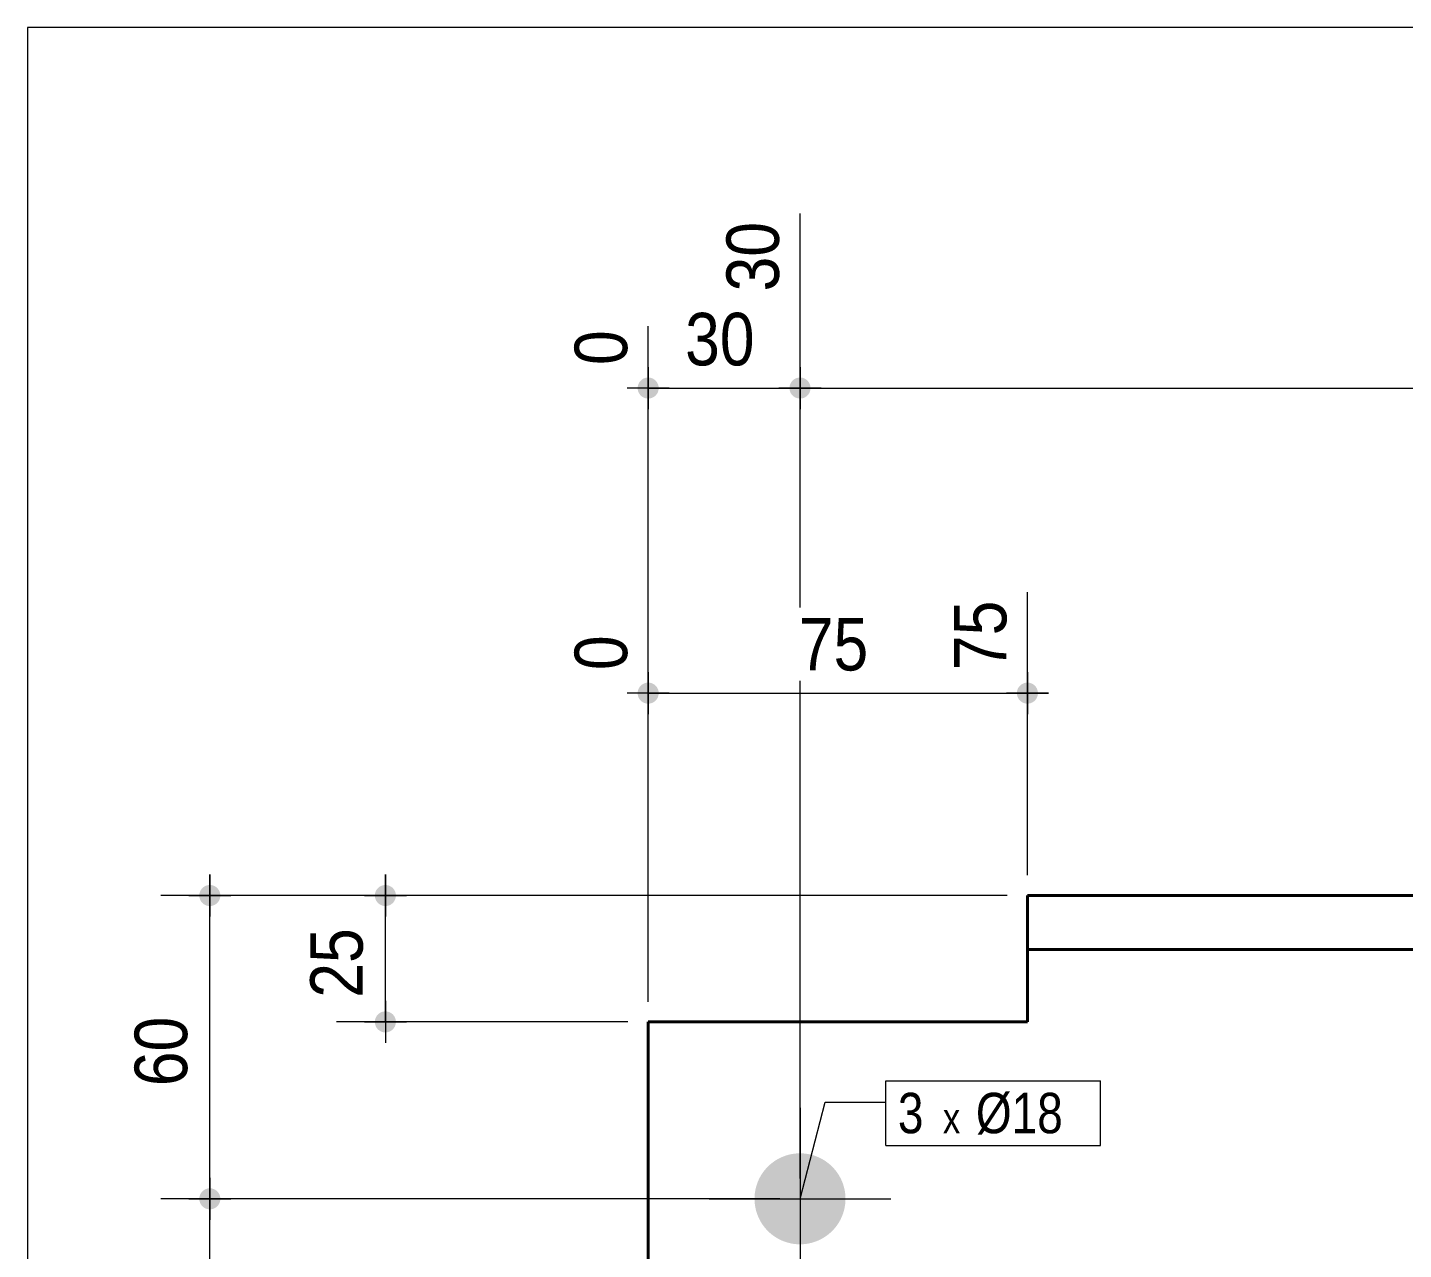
# Model space of a CAD drawing. Header units: millimetres. Extents: x 2 to 287, y 5 to 195.
# Drawn here: x 5 to 73.1, y 134.6 to 195 of the extents above; entities that cross this region are included whole.
import ezdxf

# ---------------------------------------------------------------- set-up
doc = ezdxf.new("R2010")
doc.units = ezdxf.units.MM
for name, color, linetype, lineweight in [('Boulon', 7, 'Continuous', 0), ('Cotation', 7, 'Continuous', 0), ('Désignation boulon', 3, 'Continuous', 0), ('Feuille dessin', 5, 'Continuous', 0), ('Piece', 2, 'Continuous', 0)]:
    doc.layers.add(name, color=color, linetype=linetype, lineweight=lineweight)
doc.styles.add('ARIAL', font='ARIAL.TTF')
doc.styles.add('COMIC_SANS_MS', font='COMIC.TTF')

# ---------------------------------------------------------------- blocks, each defined once
blk = doc.blocks.new('*A2')
at = {"layer": 'Boulon'}
for points in [[(40.964, 137.126), (40.966, 137.181), (40.969, 137.236), (40.974, 137.291), (40.98, 137.346), (40.988, 137.401), (40.997, 137.455), (41.007, 137.51), (41.018, 137.564), (41.031, 137.617), (41.045, 137.671), (41.06, 137.724), (41.077, 137.776), (41.095, 137.829), (41.114, 137.88), (41.135, 137.932), (41.156, 137.982), (41.179, 138.033), (41.204, 138.082), (41.229, 138.131), (41.256, 138.18), (41.283, 138.227), (41.312, 138.274), (41.343, 138.321), (41.374, 138.366), (41.406, 138.411), (41.44, 138.455), (41.474, 138.498), (41.51, 138.54), (41.546, 138.582), (41.584, 138.622), (41.622, 138.662), (41.662, 138.7), (41.702, 138.738), (41.744, 138.774), (41.786, 138.81), (41.829, 138.844), (41.873, 138.878), (41.918, 138.91), (41.963, 138.941), (42.01, 138.972), (42.057, 139.001), (42.104, 139.028), (42.153, 139.055), (42.202, 139.08), (42.251, 139.105), (42.302, 139.128), (42.352, 139.149), (42.404, 139.17), (42.455, 139.189), (42.508, 139.207), (42.56, 139.224), (42.613, 139.239), (42.667, 139.253), (42.72, 139.266), (42.774, 139.277), (42.829, 139.287), (42.883, 139.296), (42.938, 139.304), (42.993, 139.31), (43.048, 139.315), (43.103, 139.318), (43.158, 139.32), (43.213, 139.321), (43.269, 139.32), (43.324, 139.318), (43.379, 139.315), (43.434, 139.31), (43.489, 139.304), (43.544, 139.296), (43.598, 139.287), (43.652, 139.277), (43.706, 139.266), (43.76, 139.253), (43.813, 139.239), (43.867, 139.224), (43.919, 139.207), (43.971, 139.189), (44.023, 139.17), (44.074, 139.149), (44.125, 139.128), (44.175, 139.105), (44.225, 139.08), (44.274, 139.055), (44.322, 139.028), (44.37, 139.001), (44.417, 138.972), (44.463, 138.941), (44.509, 138.91), (44.554, 138.878), (44.598, 138.844), (44.641, 138.81), (44.683, 138.774), (44.724, 138.738), (44.765, 138.7), (44.804, 138.662), (44.843, 138.622), (44.881, 138.582), (44.917, 138.54), (44.953, 138.498), (44.987, 138.455), (45.021, 138.411), (45.053, 138.366), (45.084, 138.321), (45.114, 138.274), (45.143, 138.227), (45.171, 138.18), (45.198, 138.131), (45.223, 138.082), (45.247, 138.033), (45.27, 137.982), (45.292, 137.932), (45.313, 137.88), (45.332, 137.829), (45.35, 137.776), (45.366, 137.724), (45.382, 137.671), (45.396, 137.617), (45.409, 137.564), (45.42, 137.51), (45.43, 137.455), (45.439, 137.401), (45.446, 137.346), (45.453, 137.291), (45.457, 137.236), (45.461, 137.181), (45.463, 137.126), (45.463, 137.071), (45.463, 137.015), (45.461, 136.96), (45.457, 136.905), (45.453, 136.85), (45.446, 136.795), (45.439, 136.74), (45.43, 136.686), (45.42, 136.632), (45.409, 136.578), (45.396, 136.524), (45.382, 136.471), (45.366, 136.417), (45.35, 136.365), (45.332, 136.313), (45.313, 136.261), (45.292, 136.21), (45.27, 136.159), (45.247, 136.109), (45.223, 136.059), (45.198, 136.01), (45.171, 135.962), (45.143, 135.914), (45.114, 135.867), (45.084, 135.821), (45.053, 135.775), (45.021, 135.73), (44.987, 135.686), (44.953, 135.643), (44.917, 135.601), (44.881, 135.56), (44.843, 135.519), (44.804, 135.48), (44.765, 135.441), (44.724, 135.403), (44.683, 135.367), (44.641, 135.331), (44.598, 135.297), (44.554, 135.263), (44.509, 135.231), (44.463, 135.2), (44.417, 135.17), (44.37, 135.141), (44.322, 135.113), (44.274, 135.086), (44.225, 135.061), (44.175, 135.037), (44.125, 135.014), (44.074, 134.992), (44.023, 134.971), (43.971, 134.952), (43.919, 134.934), (43.867, 134.917), (43.813, 134.902), (43.76, 134.888), (43.706, 134.875), (43.652, 134.864), (43.598, 134.854), (43.544, 134.845), (43.489, 134.838), (43.434, 134.831), (43.379, 134.827), (43.324, 134.823), (43.269, 134.821), (43.213, 134.821), (43.158, 134.821), (43.103, 134.823), (43.048, 134.827), (42.993, 134.831), (42.938, 134.838), (42.883, 134.845), (42.829, 134.854), (42.774, 134.864), (42.72, 134.875), (42.667, 134.888), (42.613, 134.902), (42.56, 134.917), (42.508, 134.934), (42.455, 134.952), (42.404, 134.971), (42.352, 134.992), (42.302, 135.014), (42.251, 135.037), (42.202, 135.061), (42.153, 135.086), (42.104, 135.113), (42.057, 135.141), (42.01, 135.17), (41.963, 135.2), (41.918, 135.231), (41.873, 135.263), (41.829, 135.297), (41.786, 135.331), (41.744, 135.367), (41.702, 135.403), (41.662, 135.441), (41.622, 135.48), (41.584, 135.519), (41.546, 135.56), (41.51, 135.601), (41.474, 135.643), (41.44, 135.686), (41.406, 135.73), (41.374, 135.775), (41.343, 135.821), (41.312, 135.867), (41.283, 135.914), (41.256, 135.962), (41.229, 136.01), (41.204, 136.059), (41.179, 136.109), (41.156, 136.159), (41.135, 136.21), (41.114, 136.261), (41.095, 136.313), (41.077, 136.365), (41.06, 136.417), (41.045, 136.471), (41.031, 136.524), (41.018, 136.578), (41.007, 136.632), (40.997, 136.686), (40.988, 136.74), (40.98, 136.795), (40.974, 136.85), (40.969, 136.905), (40.966, 136.96), (40.964, 137.015), (40.963, 137.071)], [(40.964, 114.626), (40.966, 114.681), (40.969, 114.736), (40.974, 114.791), (40.98, 114.846), (40.988, 114.901), (40.997, 114.955), (41.007, 115.01), (41.018, 115.064), (41.031, 115.117), (41.045, 115.171), (41.06, 115.224), (41.077, 115.276), (41.095, 115.329), (41.114, 115.38), (41.135, 115.432), (41.156, 115.482), (41.179, 115.533), (41.204, 115.582), (41.229, 115.631), (41.256, 115.68), (41.283, 115.727), (41.312, 115.774), (41.343, 115.821), (41.374, 115.866), (41.406, 115.911), (41.44, 115.955), (41.474, 115.998), (41.51, 116.04), (41.546, 116.082), (41.584, 116.122), (41.622, 116.162), (41.662, 116.2), (41.702, 116.238), (41.744, 116.274), (41.786, 116.31), (41.829, 116.344), (41.873, 116.378), (41.918, 116.41), (41.963, 116.441), (42.01, 116.472), (42.057, 116.501), (42.104, 116.528), (42.153, 116.555), (42.202, 116.58), (42.251, 116.605), (42.302, 116.628), (42.352, 116.649), (42.404, 116.67), (42.455, 116.689), (42.508, 116.707), (42.56, 116.724), (42.613, 116.739), (42.667, 116.753), (42.72, 116.766), (42.774, 116.777), (42.829, 116.787), (42.883, 116.796), (42.938, 116.804), (42.993, 116.81), (43.048, 116.815), (43.103, 116.818), (43.158, 116.82), (43.213, 116.821), (43.269, 116.82), (43.324, 116.818), (43.379, 116.815), (43.434, 116.81), (43.489, 116.804), (43.544, 116.796), (43.598, 116.787), (43.652, 116.777), (43.706, 116.766), (43.76, 116.753), (43.813, 116.739), (43.867, 116.724), (43.919, 116.707), (43.971, 116.689), (44.023, 116.67), (44.074, 116.649), (44.125, 116.628), (44.175, 116.605), (44.225, 116.58), (44.274, 116.555), (44.322, 116.528), (44.37, 116.501), (44.417, 116.472), (44.463, 116.441), (44.509, 116.41), (44.554, 116.378), (44.598, 116.344), (44.641, 116.31), (44.683, 116.274), (44.724, 116.238), (44.765, 116.2), (44.804, 116.162), (44.843, 116.122), (44.881, 116.082), (44.917, 116.04), (44.953, 115.998), (44.987, 115.955), (45.021, 115.911), (45.053, 115.866), (45.084, 115.821), (45.114, 115.774), (45.143, 115.727), (45.171, 115.68), (45.198, 115.631), (45.223, 115.582), (45.247, 115.533), (45.27, 115.482), (45.292, 115.432), (45.313, 115.38), (45.332, 115.329), (45.35, 115.276), (45.366, 115.224), (45.382, 115.171), (45.396, 115.117), (45.409, 115.064), (45.42, 115.01), (45.43, 114.955), (45.439, 114.901), (45.446, 114.846), (45.453, 114.791), (45.457, 114.736), (45.461, 114.681), (45.463, 114.626), (45.463, 114.571), (45.463, 114.515), (45.461, 114.46), (45.457, 114.405), (45.453, 114.35), (45.446, 114.295), (45.439, 114.24), (45.43, 114.186), (45.42, 114.132), (45.409, 114.078), (45.396, 114.024), (45.382, 113.971), (45.366, 113.917), (45.35, 113.865), (45.332, 113.813), (45.313, 113.761), (45.292, 113.71), (45.27, 113.659), (45.247, 113.609), (45.223, 113.559), (45.198, 113.51), (45.171, 113.462), (45.143, 113.414), (45.114, 113.367), (45.084, 113.321), (45.053, 113.275), (45.021, 113.23), (44.987, 113.186), (44.953, 113.143), (44.917, 113.101), (44.881, 113.06), (44.843, 113.019), (44.804, 112.98), (44.765, 112.941), (44.724, 112.903), (44.683, 112.867), (44.641, 112.831), (44.598, 112.797), (44.554, 112.763), (44.509, 112.731), (44.463, 112.7), (44.417, 112.67), (44.37, 112.641), (44.322, 112.613), (44.274, 112.586), (44.225, 112.561), (44.175, 112.537), (44.125, 112.514), (44.074, 112.492), (44.023, 112.471), (43.971, 112.452), (43.919, 112.434), (43.867, 112.417), (43.813, 112.402), (43.76, 112.388), (43.706, 112.375), (43.652, 112.364), (43.598, 112.354), (43.544, 112.345), (43.489, 112.338), (43.434, 112.331), (43.379, 112.327), (43.324, 112.323), (43.269, 112.321), (43.213, 112.321), (43.158, 112.321), (43.103, 112.323), (43.048, 112.327), (42.993, 112.331), (42.938, 112.338), (42.883, 112.345), (42.829, 112.354), (42.774, 112.364), (42.72, 112.375), (42.667, 112.388), (42.613, 112.402), (42.56, 112.417), (42.508, 112.434), (42.455, 112.452), (42.404, 112.471), (42.352, 112.492), (42.302, 112.514), (42.251, 112.537), (42.202, 112.561), (42.153, 112.586), (42.104, 112.613), (42.057, 112.641), (42.01, 112.67), (41.963, 112.7), (41.918, 112.731), (41.873, 112.763), (41.829, 112.797), (41.786, 112.831), (41.744, 112.867), (41.702, 112.903), (41.662, 112.941), (41.622, 112.98), (41.584, 113.019), (41.546, 113.06), (41.51, 113.101), (41.474, 113.143), (41.44, 113.186), (41.406, 113.23), (41.374, 113.275), (41.343, 113.321), (41.312, 113.367), (41.283, 113.414), (41.256, 113.462), (41.229, 113.51), (41.204, 113.559), (41.179, 113.609), (41.156, 113.659), (41.135, 113.71), (41.114, 113.761), (41.095, 113.813), (41.077, 113.865), (41.06, 113.917), (41.045, 113.971), (41.031, 114.024), (41.018, 114.078), (41.007, 114.132), (40.997, 114.186), (40.988, 114.24), (40.98, 114.295), (40.974, 114.35), (40.969, 114.405), (40.966, 114.46), (40.964, 114.515), (40.963, 114.571)], [(40.964, 92.126), (40.966, 92.181), (40.969, 92.236), (40.974, 92.291), (40.98, 92.346), (40.988, 92.401), (40.997, 92.455), (41.007, 92.51), (41.018, 92.564), (41.031, 92.617), (41.045, 92.671), (41.06, 92.724), (41.077, 92.776), (41.095, 92.829), (41.114, 92.88), (41.135, 92.932), (41.156, 92.982), (41.179, 93.033), (41.204, 93.082), (41.229, 93.131), (41.256, 93.18), (41.283, 93.227), (41.312, 93.274), (41.343, 93.321), (41.374, 93.366), (41.406, 93.411), (41.44, 93.455), (41.474, 93.498), (41.51, 93.54), (41.546, 93.582), (41.584, 93.622), (41.622, 93.662), (41.662, 93.7), (41.702, 93.738), (41.744, 93.774), (41.786, 93.81), (41.829, 93.844), (41.873, 93.878), (41.918, 93.91), (41.963, 93.941), (42.01, 93.972), (42.057, 94.001), (42.104, 94.028), (42.153, 94.055), (42.202, 94.08), (42.251, 94.105), (42.302, 94.128), (42.352, 94.149), (42.404, 94.17), (42.455, 94.189), (42.508, 94.207), (42.56, 94.224), (42.613, 94.239), (42.667, 94.253), (42.72, 94.266), (42.774, 94.277), (42.829, 94.287), (42.883, 94.296), (42.938, 94.304), (42.993, 94.31), (43.048, 94.315), (43.103, 94.318), (43.158, 94.32), (43.213, 94.321), (43.269, 94.32), (43.324, 94.318), (43.379, 94.315), (43.434, 94.31), (43.489, 94.304), (43.544, 94.296), (43.598, 94.287), (43.652, 94.277), (43.706, 94.266), (43.76, 94.253), (43.813, 94.239), (43.867, 94.224), (43.919, 94.207), (43.971, 94.189), (44.023, 94.17), (44.074, 94.149), (44.125, 94.128), (44.175, 94.105), (44.225, 94.08), (44.274, 94.055), (44.322, 94.028), (44.37, 94.001), (44.417, 93.972), (44.463, 93.941), (44.509, 93.91), (44.554, 93.878), (44.598, 93.844), (44.641, 93.81), (44.683, 93.774), (44.724, 93.738), (44.765, 93.7), (44.804, 93.662), (44.843, 93.622), (44.881, 93.582), (44.917, 93.54), (44.953, 93.498), (44.987, 93.455), (45.021, 93.411), (45.053, 93.366), (45.084, 93.321), (45.114, 93.274), (45.143, 93.227), (45.171, 93.18), (45.198, 93.131), (45.223, 93.082), (45.247, 93.033), (45.27, 92.982), (45.292, 92.932), (45.313, 92.88), (45.332, 92.829), (45.35, 92.776), (45.366, 92.724), (45.382, 92.671), (45.396, 92.617), (45.409, 92.564), (45.42, 92.51), (45.43, 92.455), (45.439, 92.401), (45.446, 92.346), (45.453, 92.291), (45.457, 92.236), (45.461, 92.181), (45.463, 92.126), (45.463, 92.071), (45.463, 92.015), (45.461, 91.96), (45.457, 91.905), (45.453, 91.85), (45.446, 91.795), (45.439, 91.74), (45.43, 91.686), (45.42, 91.632), (45.409, 91.578), (45.396, 91.524), (45.382, 91.471), (45.366, 91.417), (45.35, 91.365), (45.332, 91.313), (45.313, 91.261), (45.292, 91.21), (45.27, 91.159), (45.247, 91.109), (45.223, 91.059), (45.198, 91.01), (45.171, 90.962), (45.143, 90.914), (45.114, 90.867), (45.084, 90.821), (45.053, 90.775), (45.021, 90.73), (44.987, 90.686), (44.953, 90.643), (44.917, 90.601), (44.881, 90.56), (44.843, 90.519), (44.804, 90.48), (44.765, 90.441), (44.724, 90.403), (44.683, 90.367), (44.641, 90.331), (44.598, 90.297), (44.554, 90.263), (44.509, 90.231), (44.463, 90.2), (44.417, 90.17), (44.37, 90.141), (44.322, 90.113), (44.274, 90.086), (44.225, 90.061), (44.175, 90.037), (44.125, 90.014), (44.074, 89.992), (44.023, 89.971), (43.971, 89.952), (43.919, 89.934), (43.867, 89.917), (43.813, 89.902), (43.76, 89.888), (43.706, 89.875), (43.652, 89.864), (43.598, 89.854), (43.544, 89.845), (43.489, 89.838), (43.434, 89.831), (43.379, 89.827), (43.324, 89.823), (43.269, 89.821), (43.213, 89.821), (43.158, 89.821), (43.103, 89.823), (43.048, 89.827), (42.993, 89.831), (42.938, 89.838), (42.883, 89.845), (42.829, 89.854), (42.774, 89.864), (42.72, 89.875), (42.667, 89.888), (42.613, 89.902), (42.56, 89.917), (42.508, 89.934), (42.455, 89.952), (42.404, 89.971), (42.352, 89.992), (42.302, 90.014), (42.251, 90.037), (42.202, 90.061), (42.153, 90.086), (42.104, 90.113), (42.057, 90.141), (42.01, 90.17), (41.963, 90.2), (41.918, 90.231), (41.873, 90.263), (41.829, 90.297), (41.786, 90.331), (41.744, 90.367), (41.702, 90.403), (41.662, 90.441), (41.622, 90.48), (41.584, 90.519), (41.546, 90.56), (41.51, 90.601), (41.474, 90.643), (41.44, 90.686), (41.406, 90.73), (41.374, 90.775), (41.343, 90.821), (41.312, 90.867), (41.283, 90.914), (41.256, 90.962), (41.229, 91.01), (41.204, 91.059), (41.179, 91.109), (41.156, 91.159), (41.135, 91.21), (41.114, 91.261), (41.095, 91.313), (41.077, 91.365), (41.06, 91.417), (41.045, 91.471), (41.031, 91.524), (41.018, 91.578), (41.007, 91.632), (40.997, 91.686), (40.988, 91.74), (40.98, 91.795), (40.974, 91.85), (40.969, 91.905), (40.966, 91.96), (40.964, 92.015), (40.963, 92.071)]]:
    blk.add_hatch(color=256, dxfattribs=at).paths.add_polyline_path(points, flags=17)
at = {"layer": 'Boulon', "linetype": 'Continuous', "lineweight": 0}
for p, q in [((43.213, 141.571), (43.213, 132.571)), ((38.713, 137.071), (47.713, 137.071)), ((43.213, 119.071), (43.213, 110.071)), ((38.713, 114.571), (47.713, 114.571)), ((43.213, 96.571), (43.213, 87.571)), ((38.713, 92.071), (47.713, 92.071))]:
    blk.add_line(p, q, dxfattribs=at)
blk = doc.blocks.new('*A3')
at = {"layer": 'Piece', "color": 2, "linetype": 'Continuous', "lineweight": 40}
for p, q in [((54.462875, 152.070611), (54.462875, 149.395611)), ((124.462875, 152.070611), (54.462875, 152.070611)), ((124.462875, 149.395611), (54.462875, 149.395611)), ((54.462875, 149.395611), (54.462875, 145.820611)), ((35.703025, 145.820611), (35.703025, 83.320611)), ((54.462875, 145.820611), (35.703025, 145.820611))]:
    blk.add_line(p, q, dxfattribs=at)
blk = doc.blocks.new('*A4')
at = {"layer": 'Feuille dessin', "linetype": 'Continuous', "lineweight": 0}
for p, q in [((282, 195), (5, 195)), ((5, 195), (5, 5))]:
    blk.add_line(p, q, dxfattribs=at)
blk = doc.blocks.new('*A10')
at = {"layer": 'Cotation'}
for points in [[(35.678, 161.561), (35.652, 161.563), (35.627, 161.566), (35.602, 161.571), (35.577, 161.576), (35.552, 161.583), (35.528, 161.591), (35.504, 161.6), (35.481, 161.611), (35.458, 161.622), (35.436, 161.635), (35.414, 161.648), (35.393, 161.663), (35.373, 161.679), (35.354, 161.695), (35.335, 161.713), (35.318, 161.731), (35.301, 161.751), (35.285, 161.771), (35.271, 161.792), (35.257, 161.813), (35.244, 161.835), (35.233, 161.858), (35.223, 161.882), (35.213, 161.905), (35.205, 161.93), (35.199, 161.954), (35.193, 161.979), (35.189, 162.004), (35.186, 162.03), (35.184, 162.055), (35.183, 162.081), (35.184, 162.106), (35.186, 162.132), (35.189, 162.157), (35.193, 162.182), (35.199, 162.207), (35.205, 162.232), (35.213, 162.256), (35.223, 162.28), (35.233, 162.303), (35.244, 162.326), (35.257, 162.348), (35.271, 162.37), (35.285, 162.39), (35.301, 162.411), (35.318, 162.43), (35.335, 162.448), (35.354, 162.466), (35.373, 162.483), (35.393, 162.498), (35.414, 162.513), (35.436, 162.527), (35.458, 162.539), (35.481, 162.551), (35.504, 162.561), (35.528, 162.57), (35.552, 162.578), (35.577, 162.585), (35.602, 162.591), (35.627, 162.595), (35.652, 162.598), (35.678, 162.6), (35.703, 162.601), (35.729, 162.6), (35.754, 162.598), (35.779, 162.595), (35.804, 162.591), (35.829, 162.585), (35.854, 162.578), (35.878, 162.57), (35.902, 162.561), (35.925, 162.551), (35.948, 162.539), (35.97, 162.527), (35.992, 162.513), (36.013, 162.498), (36.033, 162.483), (36.052, 162.466), (36.071, 162.448), (36.088, 162.43), (36.105, 162.411), (36.121, 162.39), (36.135, 162.37), (36.149, 162.348), (36.162, 162.326), (36.173, 162.303), (36.183, 162.28), (36.193, 162.256), (36.201, 162.232), (36.207, 162.207), (36.213, 162.182), (36.217, 162.157), (36.221, 162.132), (36.222, 162.106), (36.223, 162.081), (36.222, 162.055), (36.221, 162.03), (36.217, 162.004), (36.213, 161.979), (36.207, 161.954), (36.201, 161.93), (36.193, 161.905), (36.183, 161.882), (36.173, 161.858), (36.162, 161.835), (36.149, 161.813), (36.135, 161.792), (36.121, 161.771), (36.105, 161.751), (36.088, 161.731), (36.071, 161.713), (36.052, 161.695), (36.033, 161.679), (36.013, 161.663), (35.992, 161.648), (35.97, 161.635), (35.948, 161.622), (35.925, 161.611), (35.902, 161.6), (35.878, 161.591), (35.854, 161.583), (35.829, 161.576), (35.804, 161.571), (35.779, 161.566), (35.754, 161.563), (35.729, 161.561), (35.703, 161.561)], [(54.437, 161.561), (54.412, 161.563), (54.387, 161.566), (54.361, 161.571), (54.337, 161.576), (54.312, 161.583), (54.288, 161.591), (54.264, 161.6), (54.241, 161.611), (54.218, 161.622), (54.196, 161.635), (54.174, 161.648), (54.153, 161.663), (54.133, 161.679), (54.114, 161.695), (54.095, 161.713), (54.078, 161.731), (54.061, 161.751), (54.045, 161.771), (54.031, 161.792), (54.017, 161.813), (54.004, 161.835), (53.993, 161.858), (53.982, 161.882), (53.973, 161.905), (53.965, 161.93), (53.958, 161.954), (53.953, 161.979), (53.949, 162.004), (53.945, 162.03), (53.944, 162.055), (53.943, 162.081), (53.944, 162.106), (53.945, 162.132), (53.949, 162.157), (53.953, 162.182), (53.958, 162.207), (53.965, 162.232), (53.973, 162.256), (53.982, 162.28), (53.993, 162.303), (54.004, 162.326), (54.017, 162.348), (54.031, 162.37), (54.045, 162.39), (54.061, 162.411), (54.078, 162.43), (54.095, 162.448), (54.114, 162.466), (54.133, 162.483), (54.153, 162.498), (54.174, 162.513), (54.196, 162.527), (54.218, 162.539), (54.241, 162.551), (54.264, 162.561), (54.288, 162.57), (54.312, 162.578), (54.337, 162.585), (54.361, 162.591), (54.387, 162.595), (54.412, 162.598), (54.437, 162.6), (54.463, 162.601), (54.488, 162.6), (54.514, 162.598), (54.539, 162.595), (54.564, 162.591), (54.589, 162.585), (54.614, 162.578), (54.638, 162.57), (54.662, 162.561), (54.685, 162.551), (54.708, 162.539), (54.73, 162.527), (54.752, 162.513), (54.773, 162.498), (54.793, 162.483), (54.812, 162.466), (54.831, 162.448), (54.848, 162.43), (54.865, 162.411), (54.881, 162.39), (54.895, 162.37), (54.909, 162.348), (54.921, 162.326), (54.933, 162.303), (54.943, 162.28), (54.952, 162.256), (54.96, 162.232), (54.967, 162.207), (54.973, 162.182), (54.977, 162.157), (54.98, 162.132), (54.982, 162.106), (54.983, 162.081), (54.982, 162.055), (54.98, 162.03), (54.977, 162.004), (54.973, 161.979), (54.967, 161.954), (54.96, 161.93), (54.952, 161.905), (54.943, 161.882), (54.933, 161.858), (54.921, 161.835), (54.909, 161.813), (54.895, 161.792), (54.881, 161.771), (54.865, 161.751), (54.848, 161.731), (54.831, 161.713), (54.812, 161.695), (54.793, 161.679), (54.773, 161.663), (54.752, 161.648), (54.73, 161.635), (54.708, 161.622), (54.685, 161.611), (54.662, 161.6), (54.638, 161.591), (54.614, 161.583), (54.589, 161.576), (54.564, 161.571), (54.539, 161.566), (54.514, 161.563), (54.488, 161.561), (54.463, 161.561)]]:
    blk.add_hatch(color=256, dxfattribs=at).paths.add_polyline_path(points, flags=17)
at = {"layer": 'Cotation', "linetype": 'Continuous', "lineweight": 0}
for p, q in [((54.463, 153.071), (54.463, 167.077)), ((35.703, 146.821), (35.703, 165.149)), ((35.703, 163.121), (35.703, 161.041)), ((54.463, 163.121), (54.463, 161.041)), ((36.743, 162.081), (34.663, 162.081)), ((35.703, 162.081), (34.663, 162.081)), ((35.703, 162.081), (54.463, 162.081)), ((55.503, 162.081), (53.423, 162.081)), ((54.463, 162.081), (55.503, 162.081))]:
    blk.add_line(p, q, dxfattribs=at)
at = {"layer": 'Cotation'}
for p in [(35.703, 162.081), (54.463, 162.081)]:
    blk.add_point(p, dxfattribs=at)
at = {"layer": 'Cotation', "style": 'ARIAL', "width": 0.85}
for s, p in [('75', (53.423, 163.221)), ('0', (34.663, 163.221))]:
    blk.add_text(s, height=2.6, rotation=90.00021, dxfattribs=at).set_placement(p)
blk.add_text('75', height=2.6, dxfattribs=at).set_placement((43.155, 163.201))
blk = doc.blocks.new('*A12')
at = {"layer": 'Cotation'}
for points in [[(35.678, 176.65), (35.652, 176.652), (35.627, 176.655), (35.602, 176.659), (35.577, 176.665), (35.552, 176.672), (35.528, 176.68), (35.504, 176.689), (35.481, 176.699), (35.458, 176.711), (35.436, 176.723), (35.414, 176.737), (35.393, 176.752), (35.373, 176.767), (35.354, 176.784), (35.335, 176.802), (35.318, 176.82), (35.301, 176.839), (35.285, 176.86), (35.271, 176.88), (35.257, 176.902), (35.244, 176.924), (35.233, 176.947), (35.223, 176.97), (35.213, 176.994), (35.205, 177.018), (35.199, 177.043), (35.193, 177.068), (35.189, 177.093), (35.186, 177.118), (35.184, 177.144), (35.183, 177.169), (35.184, 177.195), (35.186, 177.22), (35.189, 177.246), (35.193, 177.271), (35.199, 177.296), (35.205, 177.32), (35.213, 177.345), (35.223, 177.368), (35.233, 177.392), (35.244, 177.414), (35.257, 177.437), (35.271, 177.458), (35.285, 177.479), (35.301, 177.499), (35.318, 177.519), (35.335, 177.537), (35.354, 177.555), (35.373, 177.571), (35.393, 177.587), (35.414, 177.602), (35.436, 177.615), (35.458, 177.628), (35.481, 177.639), (35.504, 177.65), (35.528, 177.659), (35.552, 177.667), (35.577, 177.674), (35.602, 177.679), (35.627, 177.684), (35.652, 177.687), (35.678, 177.689), (35.703, 177.689), (35.729, 177.689), (35.754, 177.687), (35.779, 177.684), (35.804, 177.679), (35.829, 177.674), (35.854, 177.667), (35.878, 177.659), (35.902, 177.65), (35.925, 177.639), (35.948, 177.628), (35.97, 177.615), (35.992, 177.602), (36.013, 177.587), (36.033, 177.571), (36.052, 177.555), (36.071, 177.537), (36.088, 177.519), (36.105, 177.499), (36.121, 177.479), (36.135, 177.458), (36.149, 177.437), (36.162, 177.414), (36.173, 177.392), (36.183, 177.368), (36.193, 177.345), (36.201, 177.32), (36.207, 177.296), (36.213, 177.271), (36.217, 177.246), (36.221, 177.22), (36.222, 177.195), (36.223, 177.169), (36.222, 177.144), (36.221, 177.118), (36.217, 177.093), (36.213, 177.068), (36.207, 177.043), (36.201, 177.018), (36.193, 176.994), (36.183, 176.97), (36.173, 176.947), (36.162, 176.924), (36.149, 176.902), (36.135, 176.88), (36.121, 176.86), (36.105, 176.839), (36.088, 176.82), (36.071, 176.802), (36.052, 176.784), (36.033, 176.767), (36.013, 176.752), (35.992, 176.737), (35.97, 176.723), (35.948, 176.711), (35.925, 176.699), (35.902, 176.689), (35.878, 176.68), (35.854, 176.672), (35.829, 176.665), (35.804, 176.659), (35.779, 176.655), (35.754, 176.652), (35.729, 176.65), (35.703, 176.649)], [(43.188, 176.65), (43.162, 176.652), (43.137, 176.655), (43.112, 176.659), (43.087, 176.665), (43.062, 176.672), (43.038, 176.68), (43.014, 176.689), (42.991, 176.699), (42.968, 176.711), (42.946, 176.723), (42.924, 176.737), (42.904, 176.752), (42.883, 176.767), (42.864, 176.784), (42.846, 176.802), (42.828, 176.82), (42.811, 176.839), (42.796, 176.86), (42.781, 176.88), (42.767, 176.902), (42.755, 176.924), (42.743, 176.947), (42.733, 176.97), (42.724, 176.994), (42.716, 177.018), (42.709, 177.043), (42.703, 177.068), (42.699, 177.093), (42.696, 177.118), (42.694, 177.144), (42.693, 177.169), (42.694, 177.195), (42.696, 177.22), (42.699, 177.246), (42.703, 177.271), (42.709, 177.296), (42.716, 177.32), (42.724, 177.345), (42.733, 177.368), (42.743, 177.392), (42.755, 177.414), (42.767, 177.437), (42.781, 177.458), (42.796, 177.479), (42.811, 177.499), (42.828, 177.519), (42.846, 177.537), (42.864, 177.555), (42.883, 177.571), (42.904, 177.587), (42.924, 177.602), (42.946, 177.615), (42.968, 177.628), (42.991, 177.639), (43.014, 177.65), (43.038, 177.659), (43.062, 177.667), (43.087, 177.674), (43.112, 177.679), (43.137, 177.684), (43.162, 177.687), (43.188, 177.689), (43.213, 177.689), (43.239, 177.689), (43.264, 177.687), (43.29, 177.684), (43.315, 177.679), (43.34, 177.674), (43.364, 177.667), (43.389, 177.659), (43.412, 177.65), (43.436, 177.639), (43.459, 177.628), (43.481, 177.615), (43.502, 177.602), (43.523, 177.587), (43.543, 177.571), (43.563, 177.555), (43.581, 177.537), (43.599, 177.519), (43.615, 177.499), (43.631, 177.479), (43.646, 177.458), (43.659, 177.437), (43.672, 177.414), (43.683, 177.392), (43.694, 177.368), (43.703, 177.345), (43.711, 177.32), (43.718, 177.296), (43.723, 177.271), (43.728, 177.246), (43.731, 177.22), (43.733, 177.195), (43.733, 177.169), (43.733, 177.144), (43.731, 177.118), (43.728, 177.093), (43.723, 177.068), (43.718, 177.043), (43.711, 177.018), (43.703, 176.994), (43.694, 176.97), (43.683, 176.947), (43.672, 176.924), (43.659, 176.902), (43.646, 176.88), (43.631, 176.86), (43.615, 176.839), (43.599, 176.82), (43.581, 176.802), (43.563, 176.784), (43.543, 176.767), (43.523, 176.752), (43.502, 176.737), (43.481, 176.723), (43.459, 176.711), (43.436, 176.699), (43.412, 176.689), (43.389, 176.68), (43.364, 176.672), (43.34, 176.665), (43.315, 176.659), (43.29, 176.655), (43.264, 176.652), (43.239, 176.65), (43.213, 176.649)]]:
    blk.add_hatch(color=256, dxfattribs=at).paths.add_polyline_path(points, flags=17)
at = {"layer": 'Cotation', "linetype": 'Continuous', "lineweight": 0}
for p, q in [((43.213, 166.321), (43.213, 185.806)), ((35.703, 146.821), (35.703, 180.238)), ((35.703, 178.209), (35.703, 176.129)), ((43.213, 178.209), (43.213, 176.129)), ((36.743, 177.169), (34.663, 177.169)), ((35.703, 177.169), (34.663, 177.169)), ((35.703, 177.169), (43.213, 177.169)), ((44.253, 177.169), (42.173, 177.169)), ((43.213, 177.169), (44.253, 177.169)), ((43.213, 138.071), (43.213, 162.681))]:
    blk.add_line(p, q, dxfattribs=at)
at = {"layer": 'Cotation'}
for p in [(35.703, 177.169), (43.213, 177.169)]:
    blk.add_point(p, dxfattribs=at)
at = {"layer": 'Cotation', "style": 'ARIAL', "width": 0.85}
for s, p in [('30', (42.173, 181.949)), ('0', (34.663, 178.309))]:
    blk.add_text(s, height=2.6, rotation=90.00021, dxfattribs=at).set_placement(p)
blk.add_text('30', height=2.6, dxfattribs=at).set_placement((37.53, 178.289))
blk = doc.blocks.new('*A13')
at = {"layer": 'Cotation'}
blk.add_hatch(color=256, dxfattribs=at).paths.add_polyline_path([(43.188, 176.65), (43.162, 176.652), (43.137, 176.655), (43.112, 176.659), (43.087, 176.665), (43.062, 176.672), (43.038, 176.68), (43.014, 176.689), (42.991, 176.699), (42.968, 176.711), (42.946, 176.723), (42.924, 176.737), (42.904, 176.752), (42.883, 176.767), (42.864, 176.784), (42.846, 176.802), (42.828, 176.82), (42.811, 176.839), (42.796, 176.86), (42.781, 176.88), (42.767, 176.902), (42.755, 176.924), (42.743, 176.947), (42.733, 176.97), (42.724, 176.994), (42.716, 177.018), (42.709, 177.043), (42.703, 177.068), (42.699, 177.093), (42.696, 177.118), (42.694, 177.144), (42.693, 177.169), (42.694, 177.195), (42.696, 177.22), (42.699, 177.246), (42.703, 177.271), (42.709, 177.296), (42.716, 177.32), (42.724, 177.345), (42.733, 177.368), (42.743, 177.392), (42.755, 177.414), (42.767, 177.437), (42.781, 177.458), (42.796, 177.479), (42.811, 177.499), (42.828, 177.519), (42.846, 177.537), (42.864, 177.555), (42.883, 177.571), (42.904, 177.587), (42.924, 177.602), (42.946, 177.615), (42.968, 177.628), (42.991, 177.639), (43.014, 177.65), (43.038, 177.659), (43.062, 177.667), (43.087, 177.674), (43.112, 177.679), (43.137, 177.684), (43.162, 177.687), (43.188, 177.689), (43.213, 177.689), (43.239, 177.689), (43.264, 177.687), (43.29, 177.684), (43.315, 177.679), (43.34, 177.674), (43.364, 177.667), (43.389, 177.659), (43.412, 177.65), (43.436, 177.639), (43.459, 177.628), (43.481, 177.615), (43.502, 177.602), (43.523, 177.587), (43.543, 177.571), (43.563, 177.555), (43.581, 177.537), (43.599, 177.519), (43.615, 177.499), (43.631, 177.479), (43.646, 177.458), (43.659, 177.437), (43.672, 177.414), (43.683, 177.392), (43.694, 177.368), (43.703, 177.345), (43.711, 177.32), (43.718, 177.296), (43.723, 177.271), (43.728, 177.246), (43.731, 177.22), (43.733, 177.195), (43.733, 177.169), (43.733, 177.144), (43.731, 177.118), (43.728, 177.093), (43.723, 177.068), (43.718, 177.043), (43.711, 177.018), (43.703, 176.994), (43.694, 176.97), (43.683, 176.947), (43.672, 176.924), (43.659, 176.902), (43.646, 176.88), (43.631, 176.86), (43.615, 176.839), (43.599, 176.82), (43.581, 176.802), (43.563, 176.784), (43.543, 176.767), (43.523, 176.752), (43.502, 176.737), (43.481, 176.723), (43.459, 176.711), (43.436, 176.699), (43.412, 176.689), (43.389, 176.68), (43.364, 176.672), (43.34, 176.665), (43.315, 176.659), (43.29, 176.655), (43.264, 176.652), (43.239, 176.65), (43.213, 176.649)], flags=17)
at = {"layer": 'Cotation', "linetype": 'Continuous', "lineweight": 0}
for p, q in [((43.213, 166.321), (43.213, 185.806)), ((43.213, 178.209), (43.213, 176.129)), ((44.253, 177.169), (42.173, 177.169)), ((43.213, 177.169), (42.173, 177.169)), ((43.213, 177.169), (236.601, 177.169)), ((43.213, 138.071), (43.213, 162.681))]:
    blk.add_line(p, q, dxfattribs=at)
at = {"layer": 'Cotation'}
blk.add_point((43.213, 177.169), dxfattribs=at)
blk = doc.blocks.new('*A16')
at = {"layer": 'Cotation'}
for points in [[(22.678, 151.551), (22.652, 151.553), (22.627, 151.556), (22.602, 151.561), (22.577, 151.566), (22.552, 151.573), (22.528, 151.581), (22.504, 151.59), (22.481, 151.601), (22.458, 151.612), (22.436, 151.625), (22.414, 151.638), (22.393, 151.653), (22.373, 151.669), (22.354, 151.685), (22.335, 151.703), (22.318, 151.721), (22.301, 151.741), (22.285, 151.761), (22.271, 151.782), (22.257, 151.803), (22.244, 151.825), (22.233, 151.848), (22.223, 151.872), (22.213, 151.895), (22.205, 151.92), (22.199, 151.944), (22.193, 151.969), (22.189, 151.994), (22.186, 152.02), (22.184, 152.045), (22.183, 152.071), (22.184, 152.096), (22.186, 152.122), (22.189, 152.147), (22.193, 152.172), (22.199, 152.197), (22.205, 152.222), (22.213, 152.246), (22.223, 152.27), (22.233, 152.293), (22.244, 152.316), (22.257, 152.338), (22.271, 152.36), (22.285, 152.38), (22.301, 152.4), (22.318, 152.42), (22.335, 152.438), (22.354, 152.456), (22.373, 152.473), (22.393, 152.488), (22.414, 152.503), (22.436, 152.517), (22.458, 152.529), (22.481, 152.541), (22.504, 152.551), (22.528, 152.56), (22.552, 152.568), (22.577, 152.575), (22.602, 152.581), (22.627, 152.585), (22.652, 152.588), (22.678, 152.59), (22.703, 152.591), (22.729, 152.59), (22.754, 152.588), (22.779, 152.585), (22.804, 152.581), (22.829, 152.575), (22.854, 152.568), (22.878, 152.56), (22.902, 152.551), (22.925, 152.541), (22.948, 152.529), (22.97, 152.517), (22.992, 152.503), (23.013, 152.488), (23.033, 152.473), (23.052, 152.456), (23.071, 152.438), (23.088, 152.42), (23.105, 152.4), (23.121, 152.38), (23.135, 152.36), (23.149, 152.338), (23.162, 152.316), (23.173, 152.293), (23.183, 152.27), (23.193, 152.246), (23.201, 152.222), (23.207, 152.197), (23.213, 152.172), (23.217, 152.147), (23.221, 152.122), (23.222, 152.096), (23.223, 152.071), (23.222, 152.045), (23.221, 152.02), (23.217, 151.994), (23.213, 151.969), (23.207, 151.944), (23.201, 151.92), (23.193, 151.895), (23.183, 151.872), (23.173, 151.848), (23.162, 151.825), (23.149, 151.803), (23.135, 151.782), (23.121, 151.761), (23.105, 151.741), (23.088, 151.721), (23.071, 151.703), (23.052, 151.685), (23.033, 151.669), (23.013, 151.653), (22.992, 151.638), (22.97, 151.625), (22.948, 151.612), (22.925, 151.601), (22.902, 151.59), (22.878, 151.581), (22.854, 151.573), (22.829, 151.566), (22.804, 151.561), (22.779, 151.556), (22.754, 151.553), (22.729, 151.551), (22.703, 151.551)], [(22.678, 145.301), (22.652, 145.303), (22.627, 145.306), (22.602, 145.311), (22.577, 145.316), (22.552, 145.323), (22.528, 145.331), (22.504, 145.34), (22.481, 145.351), (22.458, 145.362), (22.436, 145.375), (22.414, 145.388), (22.393, 145.403), (22.373, 145.419), (22.354, 145.435), (22.335, 145.453), (22.318, 145.471), (22.301, 145.491), (22.285, 145.511), (22.271, 145.532), (22.257, 145.553), (22.244, 145.575), (22.233, 145.598), (22.223, 145.622), (22.213, 145.645), (22.205, 145.67), (22.199, 145.694), (22.193, 145.719), (22.189, 145.744), (22.186, 145.77), (22.184, 145.795), (22.183, 145.821), (22.184, 145.846), (22.186, 145.872), (22.189, 145.897), (22.193, 145.922), (22.199, 145.947), (22.205, 145.972), (22.213, 145.996), (22.223, 146.02), (22.233, 146.043), (22.244, 146.066), (22.257, 146.088), (22.271, 146.11), (22.285, 146.13), (22.301, 146.15), (22.318, 146.17), (22.335, 146.188), (22.354, 146.206), (22.373, 146.223), (22.393, 146.238), (22.414, 146.253), (22.436, 146.267), (22.458, 146.279), (22.481, 146.291), (22.504, 146.301), (22.528, 146.31), (22.552, 146.318), (22.577, 146.325), (22.602, 146.331), (22.627, 146.335), (22.652, 146.338), (22.678, 146.34), (22.703, 146.341), (22.729, 146.34), (22.754, 146.338), (22.779, 146.335), (22.804, 146.331), (22.829, 146.325), (22.854, 146.318), (22.878, 146.31), (22.902, 146.301), (22.925, 146.291), (22.948, 146.279), (22.97, 146.267), (22.992, 146.253), (23.013, 146.238), (23.033, 146.223), (23.052, 146.206), (23.071, 146.188), (23.088, 146.17), (23.105, 146.15), (23.121, 146.13), (23.135, 146.11), (23.149, 146.088), (23.162, 146.066), (23.173, 146.043), (23.183, 146.02), (23.193, 145.996), (23.201, 145.972), (23.207, 145.947), (23.213, 145.922), (23.217, 145.897), (23.221, 145.872), (23.222, 145.846), (23.223, 145.821), (23.222, 145.795), (23.221, 145.77), (23.217, 145.744), (23.213, 145.719), (23.207, 145.694), (23.201, 145.67), (23.193, 145.645), (23.183, 145.622), (23.173, 145.598), (23.162, 145.575), (23.149, 145.553), (23.135, 145.532), (23.121, 145.511), (23.105, 145.491), (23.088, 145.471), (23.071, 145.453), (23.052, 145.435), (23.033, 145.419), (23.013, 145.403), (22.992, 145.388), (22.97, 145.375), (22.948, 145.362), (22.925, 145.351), (22.902, 145.34), (22.878, 145.331), (22.854, 145.323), (22.829, 145.316), (22.804, 145.311), (22.779, 145.306), (22.754, 145.303), (22.729, 145.301), (22.703, 145.301)]]:
    blk.add_hatch(color=256, dxfattribs=at).paths.add_polyline_path(points, flags=17)
at = {"layer": 'Cotation', "linetype": 'Continuous', "lineweight": 0}
for p, q in [((22.703, 153.111), (22.703, 151.031)), ((22.703, 152.071), (22.703, 153.111)), ((53.463, 152.071), (20.283, 152.071)), ((21.663, 152.071), (23.743, 152.071)), ((22.703, 145.821), (22.703, 152.071)), ((22.703, 146.861), (22.703, 144.781)), ((34.703, 145.821), (20.283, 145.821)), ((21.663, 145.821), (23.743, 145.821)), ((22.703, 145.821), (22.703, 144.781))]:
    blk.add_line(p, q, dxfattribs=at)
at = {"layer": 'Cotation'}
for p in [(22.703, 152.071), (22.703, 145.821)]:
    blk.add_point(p, dxfattribs=at)
at = {"layer": 'Cotation', "style": 'ARIAL', "width": 0.85}
blk.add_text('25', height=2.6, rotation=90.00021, dxfattribs=at).set_placement((21.583, 147.017))
blk = doc.blocks.new('*A19')
at = {"layer": 'Cotation'}
for points in [[(13.992, 136.551), (13.966, 136.553), (13.941, 136.556), (13.916, 136.561), (13.891, 136.566), (13.866, 136.573), (13.842, 136.581), (13.818, 136.59), (13.795, 136.601), (13.772, 136.612), (13.75, 136.625), (13.728, 136.638), (13.708, 136.653), (13.687, 136.669), (13.668, 136.685), (13.65, 136.703), (13.632, 136.721), (13.615, 136.741), (13.6, 136.761), (13.585, 136.782), (13.571, 136.803), (13.559, 136.825), (13.547, 136.848), (13.537, 136.872), (13.528, 136.895), (13.52, 136.92), (13.513, 136.944), (13.507, 136.969), (13.503, 136.994), (13.5, 137.02), (13.498, 137.045), (13.497, 137.071), (13.498, 137.096), (13.5, 137.122), (13.503, 137.147), (13.507, 137.172), (13.513, 137.197), (13.52, 137.222), (13.528, 137.246), (13.537, 137.27), (13.547, 137.293), (13.559, 137.316), (13.571, 137.338), (13.585, 137.36), (13.6, 137.38), (13.615, 137.4), (13.632, 137.42), (13.65, 137.438), (13.668, 137.456), (13.687, 137.473), (13.708, 137.488), (13.728, 137.503), (13.75, 137.517), (13.772, 137.529), (13.795, 137.541), (13.818, 137.551), (13.842, 137.56), (13.866, 137.568), (13.891, 137.575), (13.916, 137.581), (13.941, 137.585), (13.966, 137.588), (13.992, 137.59), (14.017, 137.591), (14.043, 137.59), (14.068, 137.588), (14.094, 137.585), (14.119, 137.581), (14.144, 137.575), (14.168, 137.568), (14.192, 137.56), (14.216, 137.551), (14.24, 137.541), (14.262, 137.529), (14.285, 137.517), (14.306, 137.503), (14.327, 137.488), (14.347, 137.473), (14.366, 137.456), (14.385, 137.438), (14.403, 137.42), (14.419, 137.4), (14.435, 137.38), (14.45, 137.36), (14.463, 137.338), (14.476, 137.316), (14.487, 137.293), (14.498, 137.27), (14.507, 137.246), (14.515, 137.222), (14.522, 137.197), (14.527, 137.172), (14.532, 137.147), (14.535, 137.122), (14.537, 137.096), (14.537, 137.071), (14.537, 137.045), (14.535, 137.02), (14.532, 136.994), (14.527, 136.969), (14.522, 136.944), (14.515, 136.92), (14.507, 136.895), (14.498, 136.872), (14.487, 136.848), (14.476, 136.825), (14.463, 136.803), (14.45, 136.782), (14.435, 136.761), (14.419, 136.741), (14.403, 136.721), (14.385, 136.703), (14.366, 136.685), (14.347, 136.669), (14.327, 136.653), (14.306, 136.638), (14.285, 136.625), (14.262, 136.612), (14.24, 136.601), (14.216, 136.59), (14.192, 136.581), (14.168, 136.573), (14.144, 136.566), (14.119, 136.561), (14.094, 136.556), (14.068, 136.553), (14.043, 136.551), (14.017, 136.551)], [(13.992, 114.051), (13.966, 114.053), (13.941, 114.056), (13.916, 114.061), (13.891, 114.066), (13.866, 114.073), (13.842, 114.081), (13.818, 114.09), (13.795, 114.101), (13.772, 114.112), (13.75, 114.125), (13.728, 114.138), (13.708, 114.153), (13.687, 114.169), (13.668, 114.185), (13.65, 114.203), (13.632, 114.221), (13.615, 114.241), (13.6, 114.261), (13.585, 114.282), (13.571, 114.303), (13.559, 114.325), (13.547, 114.348), (13.537, 114.372), (13.528, 114.395), (13.52, 114.42), (13.513, 114.444), (13.507, 114.469), (13.503, 114.494), (13.5, 114.52), (13.498, 114.545), (13.497, 114.571), (13.498, 114.596), (13.5, 114.622), (13.503, 114.647), (13.507, 114.672), (13.513, 114.697), (13.52, 114.722), (13.528, 114.746), (13.537, 114.77), (13.547, 114.793), (13.559, 114.816), (13.571, 114.838), (13.585, 114.86), (13.6, 114.88), (13.615, 114.9), (13.632, 114.92), (13.65, 114.938), (13.668, 114.956), (13.687, 114.973), (13.708, 114.988), (13.728, 115.003), (13.75, 115.017), (13.772, 115.029), (13.795, 115.041), (13.818, 115.051), (13.842, 115.06), (13.866, 115.068), (13.891, 115.075), (13.916, 115.081), (13.941, 115.085), (13.966, 115.088), (13.992, 115.09), (14.017, 115.091), (14.043, 115.09), (14.068, 115.088), (14.094, 115.085), (14.119, 115.081), (14.144, 115.075), (14.168, 115.068), (14.192, 115.06), (14.216, 115.051), (14.24, 115.041), (14.262, 115.029), (14.285, 115.017), (14.306, 115.003), (14.327, 114.988), (14.347, 114.973), (14.366, 114.956), (14.385, 114.938), (14.403, 114.92), (14.419, 114.9), (14.435, 114.88), (14.45, 114.86), (14.463, 114.838), (14.476, 114.816), (14.487, 114.793), (14.498, 114.77), (14.507, 114.746), (14.515, 114.722), (14.522, 114.697), (14.527, 114.672), (14.532, 114.647), (14.535, 114.622), (14.537, 114.596), (14.537, 114.571), (14.537, 114.545), (14.535, 114.52), (14.532, 114.494), (14.527, 114.469), (14.522, 114.444), (14.515, 114.42), (14.507, 114.395), (14.498, 114.372), (14.487, 114.348), (14.476, 114.325), (14.463, 114.303), (14.45, 114.282), (14.435, 114.261), (14.419, 114.241), (14.403, 114.221), (14.385, 114.203), (14.366, 114.185), (14.347, 114.169), (14.327, 114.153), (14.306, 114.138), (14.285, 114.125), (14.262, 114.112), (14.24, 114.101), (14.216, 114.09), (14.192, 114.081), (14.168, 114.073), (14.144, 114.066), (14.119, 114.061), (14.094, 114.056), (14.068, 114.053), (14.043, 114.051), (14.017, 114.051)]]:
    blk.add_hatch(color=256, dxfattribs=at).paths.add_polyline_path(points, flags=17)
at = {"layer": 'Cotation', "linetype": 'Continuous', "lineweight": 0}
for p, q in [((14.017, 138.111), (14.017, 136.031)), ((14.017, 137.071), (14.017, 138.111)), ((42.213, 137.071), (11.597, 137.071)), ((12.977, 137.071), (15.057, 137.071)), ((14.017, 114.571), (14.017, 137.071)), ((14.017, 115.611), (14.017, 113.531)), ((42.213, 114.571), (11.597, 114.571)), ((12.977, 114.571), (15.057, 114.571)), ((14.017, 114.571), (14.017, 113.531))]:
    blk.add_line(p, q, dxfattribs=at)
at = {"layer": 'Cotation'}
for p in [(14.017, 137.071), (14.017, 114.571)]:
    blk.add_point(p, dxfattribs=at)
at = {"layer": 'Cotation', "style": 'ARIAL', "width": 0.85}
blk.add_text('90', height=2.6, rotation=90.00021, dxfattribs=at).set_placement((12.897, 123.892))
blk = doc.blocks.new('*A20')
at = {"layer": 'Cotation'}
for points in [[(13.992, 151.551), (13.966, 151.553), (13.941, 151.556), (13.916, 151.561), (13.891, 151.566), (13.866, 151.573), (13.842, 151.581), (13.818, 151.59), (13.795, 151.601), (13.772, 151.612), (13.75, 151.625), (13.728, 151.638), (13.708, 151.653), (13.687, 151.669), (13.668, 151.685), (13.65, 151.703), (13.632, 151.721), (13.615, 151.741), (13.6, 151.761), (13.585, 151.782), (13.571, 151.803), (13.559, 151.825), (13.547, 151.848), (13.537, 151.872), (13.528, 151.895), (13.52, 151.92), (13.513, 151.944), (13.507, 151.969), (13.503, 151.994), (13.5, 152.02), (13.498, 152.045), (13.497, 152.071), (13.498, 152.096), (13.5, 152.122), (13.503, 152.147), (13.507, 152.172), (13.513, 152.197), (13.52, 152.222), (13.528, 152.246), (13.537, 152.27), (13.547, 152.293), (13.559, 152.316), (13.571, 152.338), (13.585, 152.36), (13.6, 152.38), (13.615, 152.4), (13.632, 152.42), (13.65, 152.438), (13.668, 152.456), (13.687, 152.473), (13.708, 152.488), (13.728, 152.503), (13.75, 152.517), (13.772, 152.529), (13.795, 152.541), (13.818, 152.551), (13.842, 152.56), (13.866, 152.568), (13.891, 152.575), (13.916, 152.581), (13.941, 152.585), (13.966, 152.588), (13.992, 152.59), (14.017, 152.591), (14.043, 152.59), (14.068, 152.588), (14.094, 152.585), (14.119, 152.581), (14.144, 152.575), (14.168, 152.568), (14.192, 152.56), (14.216, 152.551), (14.24, 152.541), (14.262, 152.529), (14.285, 152.517), (14.306, 152.503), (14.327, 152.488), (14.347, 152.473), (14.366, 152.456), (14.385, 152.438), (14.403, 152.42), (14.419, 152.4), (14.435, 152.38), (14.45, 152.36), (14.463, 152.338), (14.476, 152.316), (14.487, 152.293), (14.498, 152.27), (14.507, 152.246), (14.515, 152.222), (14.522, 152.197), (14.527, 152.172), (14.532, 152.147), (14.535, 152.122), (14.537, 152.096), (14.537, 152.071), (14.537, 152.045), (14.535, 152.02), (14.532, 151.994), (14.527, 151.969), (14.522, 151.944), (14.515, 151.92), (14.507, 151.895), (14.498, 151.872), (14.487, 151.848), (14.476, 151.825), (14.463, 151.803), (14.45, 151.782), (14.435, 151.761), (14.419, 151.741), (14.403, 151.721), (14.385, 151.703), (14.366, 151.685), (14.347, 151.669), (14.327, 151.653), (14.306, 151.638), (14.285, 151.625), (14.262, 151.612), (14.24, 151.601), (14.216, 151.59), (14.192, 151.581), (14.168, 151.573), (14.144, 151.566), (14.119, 151.561), (14.094, 151.556), (14.068, 151.553), (14.043, 151.551), (14.017, 151.551)], [(13.992, 136.551), (13.966, 136.553), (13.941, 136.556), (13.916, 136.561), (13.891, 136.566), (13.866, 136.573), (13.842, 136.581), (13.818, 136.59), (13.795, 136.601), (13.772, 136.612), (13.75, 136.625), (13.728, 136.638), (13.708, 136.653), (13.687, 136.669), (13.668, 136.685), (13.65, 136.703), (13.632, 136.721), (13.615, 136.741), (13.6, 136.761), (13.585, 136.782), (13.571, 136.803), (13.559, 136.825), (13.547, 136.848), (13.537, 136.872), (13.528, 136.895), (13.52, 136.92), (13.513, 136.944), (13.507, 136.969), (13.503, 136.994), (13.5, 137.02), (13.498, 137.045), (13.497, 137.071), (13.498, 137.096), (13.5, 137.122), (13.503, 137.147), (13.507, 137.172), (13.513, 137.197), (13.52, 137.222), (13.528, 137.246), (13.537, 137.27), (13.547, 137.293), (13.559, 137.316), (13.571, 137.338), (13.585, 137.36), (13.6, 137.38), (13.615, 137.4), (13.632, 137.42), (13.65, 137.438), (13.668, 137.456), (13.687, 137.473), (13.708, 137.488), (13.728, 137.503), (13.75, 137.517), (13.772, 137.529), (13.795, 137.541), (13.818, 137.551), (13.842, 137.56), (13.866, 137.568), (13.891, 137.575), (13.916, 137.581), (13.941, 137.585), (13.966, 137.588), (13.992, 137.59), (14.017, 137.591), (14.043, 137.59), (14.068, 137.588), (14.094, 137.585), (14.119, 137.581), (14.144, 137.575), (14.168, 137.568), (14.192, 137.56), (14.216, 137.551), (14.24, 137.541), (14.262, 137.529), (14.285, 137.517), (14.306, 137.503), (14.327, 137.488), (14.347, 137.473), (14.366, 137.456), (14.385, 137.438), (14.403, 137.42), (14.419, 137.4), (14.435, 137.38), (14.45, 137.36), (14.463, 137.338), (14.476, 137.316), (14.487, 137.293), (14.498, 137.27), (14.507, 137.246), (14.515, 137.222), (14.522, 137.197), (14.527, 137.172), (14.532, 137.147), (14.535, 137.122), (14.537, 137.096), (14.537, 137.071), (14.537, 137.045), (14.535, 137.02), (14.532, 136.994), (14.527, 136.969), (14.522, 136.944), (14.515, 136.92), (14.507, 136.895), (14.498, 136.872), (14.487, 136.848), (14.476, 136.825), (14.463, 136.803), (14.45, 136.782), (14.435, 136.761), (14.419, 136.741), (14.403, 136.721), (14.385, 136.703), (14.366, 136.685), (14.347, 136.669), (14.327, 136.653), (14.306, 136.638), (14.285, 136.625), (14.262, 136.612), (14.24, 136.601), (14.216, 136.59), (14.192, 136.581), (14.168, 136.573), (14.144, 136.566), (14.119, 136.561), (14.094, 136.556), (14.068, 136.553), (14.043, 136.551), (14.017, 136.551)]]:
    blk.add_hatch(color=256, dxfattribs=at).paths.add_polyline_path(points, flags=17)
at = {"layer": 'Cotation', "linetype": 'Continuous', "lineweight": 0}
for p, q in [((14.017, 153.111), (14.017, 151.031)), ((14.017, 152.071), (14.017, 153.111)), ((53.463, 152.071), (11.597, 152.071)), ((12.977, 152.071), (15.057, 152.071)), ((14.017, 137.071), (14.017, 152.071)), ((14.017, 138.111), (14.017, 136.031)), ((42.213, 137.071), (11.597, 137.071)), ((12.977, 137.071), (15.057, 137.071)), ((14.017, 137.071), (14.017, 136.031))]:
    blk.add_line(p, q, dxfattribs=at)
at = {"layer": 'Cotation'}
for p in [(14.017, 152.071), (14.017, 137.071)]:
    blk.add_point(p, dxfattribs=at)
at = {"layer": 'Cotation', "style": 'ARIAL', "width": 0.85}
blk.add_text('60', height=2.6, rotation=90.00021, dxfattribs=at).set_placement((12.897, 142.642))
blk = doc.blocks.new('*A26')
at = {"layer": 'Désignation boulon', "linetype": 'Continuous', "lineweight": 0}
for p, q in [((47.455981, 142.913211), (58.071606, 142.913211)), ((47.455981, 139.713211), (47.455981, 142.913211)), ((58.071606, 139.713211), (58.071606, 142.913211)), ((43.213381, 137.070611), (44.455981, 141.846544)), ((44.455981, 141.846544), (47.455981, 141.846544)), ((47.455981, 139.713211), (58.071606, 139.713211))]:
    blk.add_line(p, q, dxfattribs=at)
at = {"layer": 'Désignation boulon', "style": 'COMIC_SANS_MS', "width": 0.85}
for s, height, p in [('3', 2, (48.055981, 140.313211)), ('Ø18', 2, (51.914575, 140.313211)), ('x', 1.5, (50.283911, 140.313211))]:
    blk.add_text(s, height=height, dxfattribs=at).set_placement(p)

msp = doc.modelspace()

# ---------------------------------------------------------------- block references
at = {"lineweight": 0}
for name in ['*A4', '*A13', '*A12', '*A10', '*A20', '*A16', '*A3', '*A26', '*A2', '*A19']:
    msp.add_blockref(name, (0, 0), dxfattribs=at)

doc.saveas('drawing.dxf')
